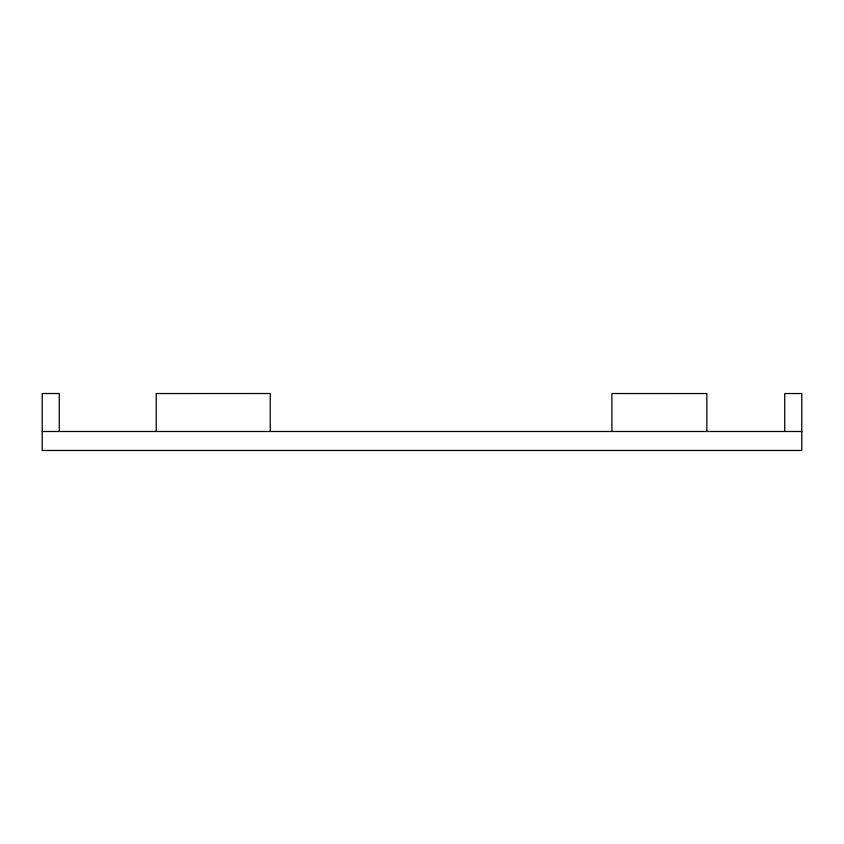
<?xml version="1.0" encoding="UTF-8"?>
<svg xmlns="http://www.w3.org/2000/svg" width="844" height="844" viewBox="0 0 844 844"><rect width="100%" height="100%" fill="white"/><g stroke="black" fill="none" stroke-linecap="round" stroke-linejoin="round"><path stroke-width="1.27" d="M611.9 431.495L611.9 393.526L706.85 393.547L706.85 431.495M784.73 431.495L784.73 393.536L801.8 393.536L801.8 450.485L42.2 450.485L42.2 393.515L59.27 393.515L59.27 431.495M42.2 431.495L801.8 431.495M270.228 431.495L270.228 393.515L156.214 393.536L156.214 431.495"/></g></svg>
